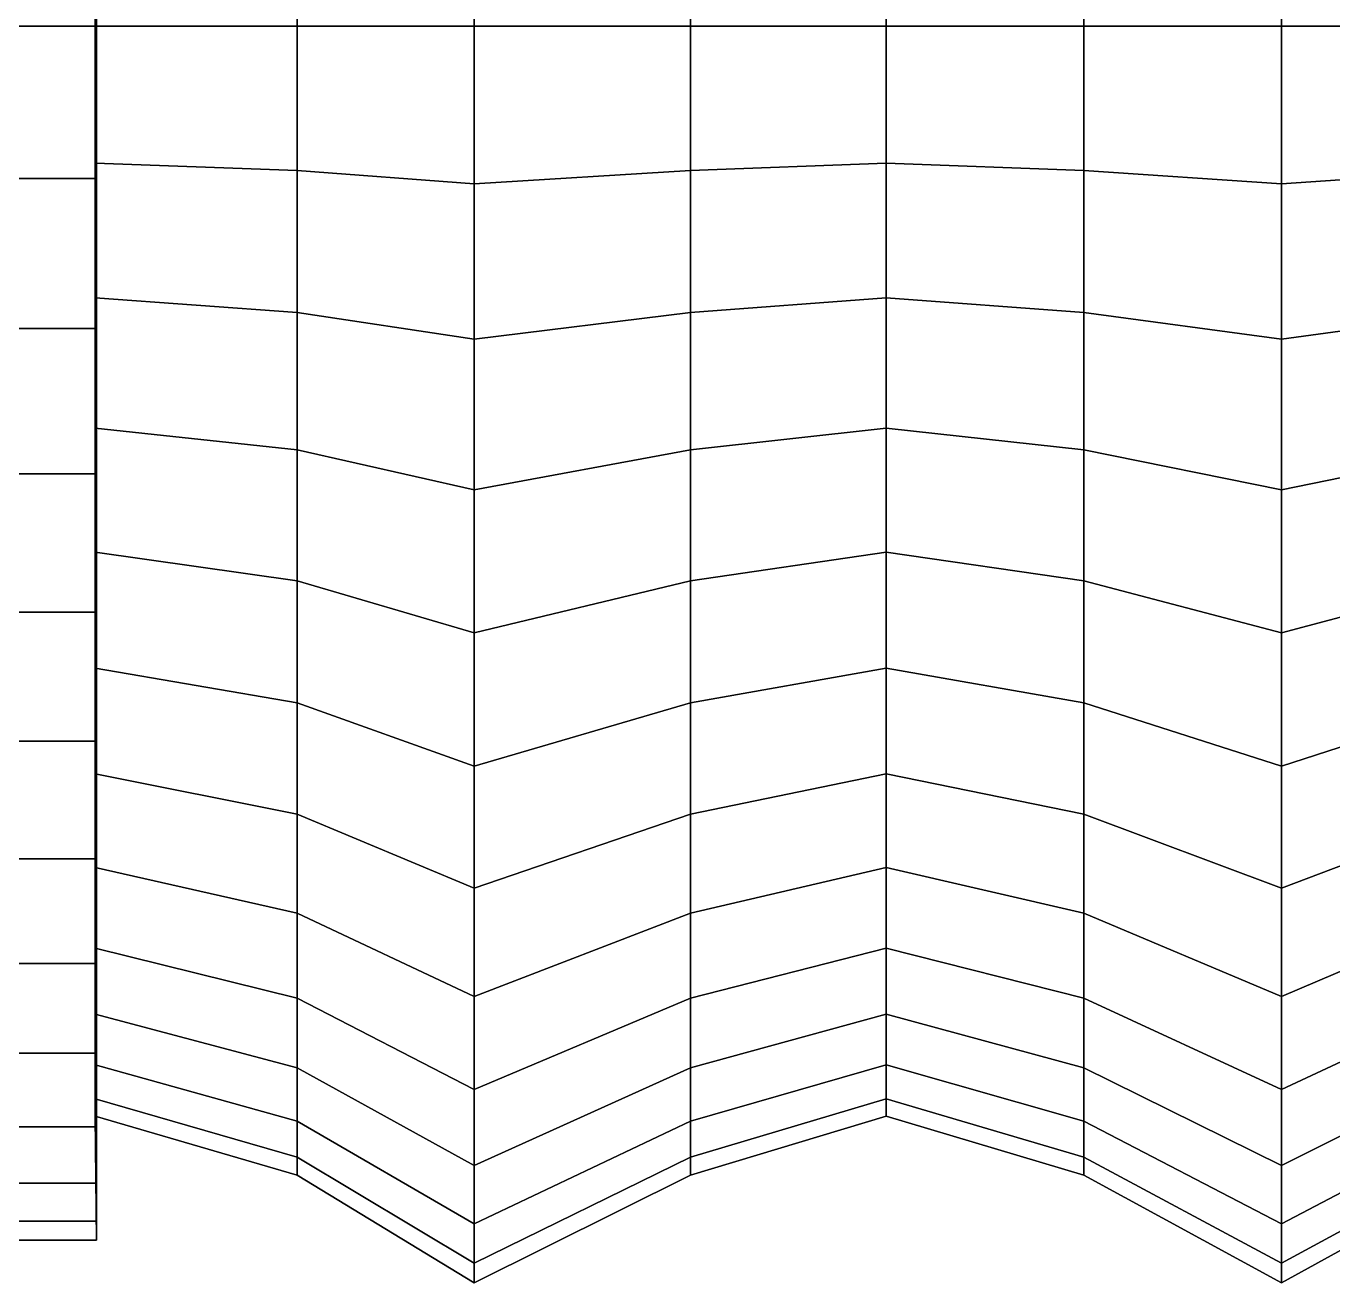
# Model space of a CAD drawing. Extents: x -4.7 to 8.2, y 0.4 to 1.1.
# Drawn here: x 7.4578 to 7.7063, y 0.5199 to 0.7589 of the extents above; entities that cross this region are included whole.
import ezdxf

# ---------------------------------------------------------------- set-up
doc = ezdxf.new("R2010")
doc.units = 0

msp = doc.modelspace()

# ---------------------------------------------------------------- linework, layer by layer
at = {"layer": 'polySurface8', "color": 253}
for points in [[(7.41591, 0.75889, 2.02219), (7.41591, 0.78789, 2.02402), (7.47114, 0.78789, 2.02402), (7.47114, 0.75889, 2.02219)], [(7.47091, 0.78493, 2.04749), (7.47091, 0.75889, 2.04585), (7.47114, 0.75889, 2.02219), (7.47114, 0.78789, 2.02402)], [(7.50934, 0.75889, 2.03457), (7.50934, 0.78634, 2.03629), (7.54297, 0.78891, 2.01595), (7.54297, 0.75889, 2.01406)], [(7.54297, 0.75889, 2.01406), (7.54297, 0.78891, 2.01595), (7.58413, 0.78634, 2.03629), (7.58413, 0.75889, 2.03457)], [(7.65893, 0.75889, 2.03457), (7.65893, 0.78634, 2.03629), (7.69654, 0.78891, 2.01595), (7.69654, 0.75889, 2.01406)], [(7.69654, 0.75889, 2.01406), (7.69654, 0.78891, 2.01595), (7.73373, 0.78634, 2.03629), (7.73373, 0.75889, 2.03457)], [(7.47091, 0.75889, 2.04585), (7.47091, 0.78493, 2.04749), (7.50934, 0.78634, 2.03629), (7.50934, 0.75889, 2.03457)], [(7.58413, 0.75889, 2.03457), (7.58413, 0.78634, 2.03629), (7.62133, 0.78493, 2.04748), (7.62133, 0.75889, 2.04585)], [(7.62133, 0.75889, 2.04585), (7.62133, 0.78493, 2.04748), (7.65893, 0.78634, 2.03629), (7.65893, 0.75889, 2.03457)], [(7.41591, 0.7299, 2.02402), (7.41591, 0.75889, 2.02219), (7.47114, 0.75889, 2.02219), (7.47114, 0.7299, 2.02402)], [(7.41591, 0.75889, 2.48492), (7.41591, 0.7299, 2.48309), (7.47114, 0.7299, 2.48309), (7.47114, 0.75889, 2.48491)], [(7.47091, 0.73286, 2.04748), (7.47091, 0.75889, 2.04585), (7.50934, 0.75889, 2.03457), (7.50934, 0.73145, 2.03629)], [(7.47091, 0.75889, 2.46126), (7.47091, 0.73286, 2.45962), (7.50934, 0.73145, 2.47081), (7.50934, 0.75889, 2.47254)], [(7.47091, 0.75889, 2.04585), (7.47091, 0.73286, 2.04748), (7.47114, 0.7299, 2.02402), (7.47114, 0.75889, 2.02219)], [(7.47091, 0.73286, 2.45962), (7.47091, 0.75889, 2.46126), (7.47114, 0.75889, 2.48491), (7.47114, 0.7299, 2.48309)], [(7.50934, 0.73145, 2.03629), (7.50934, 0.75889, 2.03457), (7.54297, 0.75889, 2.01406), (7.54297, 0.72888, 2.01595)], [(7.50934, 0.75889, 2.47254), (7.50934, 0.73145, 2.47081), (7.54297, 0.72888, 2.49116), (7.54297, 0.75889, 2.49305)], [(7.54297, 0.72888, 2.01595), (7.54297, 0.75889, 2.01406), (7.58413, 0.75889, 2.03457), (7.58413, 0.73145, 2.03629)], [(7.54297, 0.75889, 2.49305), (7.54297, 0.72888, 2.49116), (7.58413, 0.73145, 2.47081), (7.58413, 0.75889, 2.47254)], [(7.58413, 0.73145, 2.03629), (7.58413, 0.75889, 2.03457), (7.62133, 0.75889, 2.04585), (7.62133, 0.73286, 2.04748)], [(7.58413, 0.75889, 2.47254), (7.58413, 0.73145, 2.47081), (7.62133, 0.73286, 2.45962), (7.62133, 0.75889, 2.46126)], [(7.62133, 0.73286, 2.04748), (7.62133, 0.75889, 2.04585), (7.65893, 0.75889, 2.03457), (7.65893, 0.73145, 2.03629)], [(7.62133, 0.75889, 2.46126), (7.62133, 0.73286, 2.45962), (7.65893, 0.73145, 2.47081), (7.65893, 0.75889, 2.47254)], [(7.65893, 0.73145, 2.03629), (7.65893, 0.75889, 2.03457), (7.69654, 0.75889, 2.01406), (7.69654, 0.72888, 2.01595)], [(7.65893, 0.75889, 2.47254), (7.65893, 0.73145, 2.47081), (7.69654, 0.72888, 2.49116), (7.69654, 0.75889, 2.49305)], [(7.69654, 0.72888, 2.01595), (7.69654, 0.75889, 2.01406), (7.73373, 0.75889, 2.03457), (7.73373, 0.73145, 2.03629)], [(7.69654, 0.75889, 2.49305), (7.69654, 0.72888, 2.49116), (7.73373, 0.73145, 2.47081), (7.73373, 0.75889, 2.47254)], [(7.47091, 0.70724, 2.05237), (7.47091, 0.73286, 2.04748), (7.50934, 0.73145, 2.03629), (7.50934, 0.70443, 2.04145)], [(7.47091, 0.73286, 2.45962), (7.47091, 0.70724, 2.45473), (7.50934, 0.70443, 2.46566), (7.50934, 0.73145, 2.47081)], [(7.47091, 0.73286, 2.04748), (7.47091, 0.70724, 2.05237), (7.47114, 0.70136, 2.02946), (7.47114, 0.7299, 2.02402)], [(7.47091, 0.70724, 2.45473), (7.47091, 0.73286, 2.45962), (7.47114, 0.7299, 2.48309), (7.47114, 0.70136, 2.47765)], [(7.50934, 0.70443, 2.04145), (7.50934, 0.73145, 2.03629), (7.54297, 0.72888, 2.01595), (7.54297, 0.69933, 2.02158)], [(7.50934, 0.73145, 2.47081), (7.50934, 0.70443, 2.46566), (7.54297, 0.69933, 2.48552), (7.54297, 0.72888, 2.49116)], [(7.54297, 0.69933, 2.02158), (7.54297, 0.72888, 2.01595), (7.58413, 0.73145, 2.03629), (7.58413, 0.70443, 2.04145)], [(7.54297, 0.72888, 2.49116), (7.54297, 0.69933, 2.48552), (7.58413, 0.70443, 2.46566), (7.58413, 0.73145, 2.47081)], [(7.58413, 0.70443, 2.04145), (7.58413, 0.73145, 2.03629), (7.62133, 0.73286, 2.04748), (7.62133, 0.70724, 2.05237)], [(7.58413, 0.73145, 2.47081), (7.58413, 0.70443, 2.46566), (7.62133, 0.70724, 2.45473), (7.62133, 0.73286, 2.45962)], [(7.62133, 0.70724, 2.05237), (7.62133, 0.73286, 2.04748), (7.65893, 0.73145, 2.03629), (7.65893, 0.70443, 2.04145)], [(7.62133, 0.73286, 2.45962), (7.62133, 0.70724, 2.45473), (7.65893, 0.70443, 2.46566), (7.65893, 0.73145, 2.47081)], [(7.65893, 0.70443, 2.04145), (7.65893, 0.73145, 2.03629), (7.69654, 0.72888, 2.01595), (7.69654, 0.69933, 2.02158)], [(7.65893, 0.73145, 2.47081), (7.65893, 0.70443, 2.46566), (7.69654, 0.69933, 2.48552), (7.69654, 0.72888, 2.49116)], [(7.69654, 0.69933, 2.02158), (7.69654, 0.72888, 2.01595), (7.73373, 0.73145, 2.03629), (7.73373, 0.70443, 2.04145)], [(7.69654, 0.72888, 2.49116), (7.69654, 0.69933, 2.48552), (7.73373, 0.70443, 2.46566), (7.73373, 0.73145, 2.47081)], [(7.41591, 0.70136, 2.02946), (7.41591, 0.7299, 2.02402), (7.47114, 0.7299, 2.02402), (7.47114, 0.70136, 2.02946)], [(7.41591, 0.7299, 2.48309), (7.41591, 0.70136, 2.47765), (7.47114, 0.70136, 2.47765), (7.47114, 0.7299, 2.48309)], [(7.47091, 0.70724, 2.45473), (7.47091, 0.68243, 2.44667), (7.50934, 0.67828, 2.45716), (7.50934, 0.70443, 2.46566)], [(7.47091, 0.68243, 2.06043), (7.47091, 0.70724, 2.05237), (7.50934, 0.70443, 2.04145), (7.50934, 0.67828, 2.04995)], [(7.47091, 0.68243, 2.44667), (7.47091, 0.70724, 2.45473), (7.47114, 0.70136, 2.47765), (7.47114, 0.67372, 2.46867)], [(7.47091, 0.70724, 2.05237), (7.47091, 0.68243, 2.06043), (7.47114, 0.67372, 2.03844), (7.47114, 0.70136, 2.02946)], [(7.58413, 0.70443, 2.46566), (7.58413, 0.67828, 2.45716), (7.62133, 0.68243, 2.44667), (7.62133, 0.70724, 2.45473)], [(7.58413, 0.67828, 2.04995), (7.58413, 0.70443, 2.04145), (7.62133, 0.70724, 2.05237), (7.62133, 0.68243, 2.06043)], [(7.62133, 0.70724, 2.45473), (7.62133, 0.68243, 2.44667), (7.65893, 0.67828, 2.45716), (7.65893, 0.70443, 2.46566)], [(7.62133, 0.68243, 2.06043), (7.62133, 0.70724, 2.05237), (7.65893, 0.70443, 2.04145), (7.65893, 0.67828, 2.04994)], [(7.50934, 0.70443, 2.46566), (7.50934, 0.67828, 2.45716), (7.54297, 0.67073, 2.47623), (7.54297, 0.69933, 2.48552)], [(7.50934, 0.67828, 2.04995), (7.50934, 0.70443, 2.04145), (7.54297, 0.69933, 2.02158), (7.54297, 0.67073, 2.03088)], [(7.54297, 0.69933, 2.48552), (7.54297, 0.67073, 2.47623), (7.58413, 0.67828, 2.45716), (7.58413, 0.70443, 2.46566)], [(7.54297, 0.67073, 2.03088), (7.54297, 0.69933, 2.02158), (7.58413, 0.70443, 2.04145), (7.58413, 0.67828, 2.04995)], [(7.65893, 0.70443, 2.46566), (7.65893, 0.67828, 2.45716), (7.69654, 0.67073, 2.47623), (7.69654, 0.69933, 2.48552)], [(7.65893, 0.67828, 2.04994), (7.65893, 0.70443, 2.04145), (7.69654, 0.69933, 2.02158), (7.69654, 0.67073, 2.03088)], [(7.69654, 0.69933, 2.48552), (7.69654, 0.67073, 2.47623), (7.73373, 0.67828, 2.45716), (7.73373, 0.70443, 2.46566)], [(7.69654, 0.67073, 2.03088), (7.69654, 0.69933, 2.02158), (7.73373, 0.70443, 2.04145), (7.73373, 0.67828, 2.04994)], [(7.41591, 0.70136, 2.47765), (7.41591, 0.67372, 2.46867), (7.47114, 0.67372, 2.46867), (7.47114, 0.70136, 2.47765)], [(7.41591, 0.67372, 2.03844), (7.41591, 0.70136, 2.02946), (7.47114, 0.70136, 2.02946), (7.47114, 0.67372, 2.03844)], [(7.47091, 0.68243, 2.44667), (7.47091, 0.65883, 2.43557), (7.50934, 0.6534, 2.44545), (7.50934, 0.67828, 2.45716)], [(7.47091, 0.65883, 2.07154), (7.47091, 0.68243, 2.06043), (7.50934, 0.67828, 2.04995), (7.50933, 0.6534, 2.06165)], [(7.47091, 0.65883, 2.43557), (7.47091, 0.68243, 2.44667), (7.47114, 0.67372, 2.46867), (7.47114, 0.64743, 2.4563)], [(7.47091, 0.68243, 2.06043), (7.47091, 0.65883, 2.07154), (7.47114, 0.64743, 2.05081), (7.47114, 0.67372, 2.03844)], [(7.58413, 0.67828, 2.45716), (7.58413, 0.6534, 2.44545), (7.62133, 0.65883, 2.43557), (7.62133, 0.68243, 2.44667)], [(7.58413, 0.6534, 2.06165), (7.58413, 0.67828, 2.04995), (7.62133, 0.68243, 2.06043), (7.62133, 0.65883, 2.07154)], [(7.62133, 0.68243, 2.44667), (7.62133, 0.65883, 2.43557), (7.65893, 0.6534, 2.44545), (7.65893, 0.67828, 2.45716)], [(7.62133, 0.65883, 2.07154), (7.62133, 0.68243, 2.06043), (7.65893, 0.67828, 2.04994), (7.65893, 0.6534, 2.06165)], [(7.50933, 0.6534, 2.06165), (7.50934, 0.67828, 2.04995), (7.54297, 0.67073, 2.03088), (7.54297, 0.64352, 2.04368)], [(7.50934, 0.67828, 2.45716), (7.50934, 0.6534, 2.44545), (7.54297, 0.64352, 2.46342), (7.54297, 0.67073, 2.47623)], [(7.54297, 0.67073, 2.47623), (7.54297, 0.64352, 2.46342), (7.58413, 0.6534, 2.44545), (7.58413, 0.67828, 2.45716)], [(7.54297, 0.64352, 2.04368), (7.54297, 0.67073, 2.03088), (7.58413, 0.67828, 2.04995), (7.58413, 0.6534, 2.06165)], [(7.65893, 0.67828, 2.45716), (7.65893, 0.6534, 2.44545), (7.69654, 0.64352, 2.46342), (7.69654, 0.67073, 2.47623)], [(7.65893, 0.6534, 2.06165), (7.65893, 0.67828, 2.04994), (7.69654, 0.67073, 2.03088), (7.69654, 0.64352, 2.04368)], [(7.69654, 0.67073, 2.47623), (7.69654, 0.64352, 2.46342), (7.73373, 0.6534, 2.44545), (7.73373, 0.67828, 2.45716)], [(7.69654, 0.64352, 2.04368), (7.69654, 0.67073, 2.03088), (7.73373, 0.67828, 2.04994), (7.73373, 0.6534, 2.06165)], [(7.41591, 0.67372, 2.46867), (7.41591, 0.64743, 2.4563), (7.47114, 0.64743, 2.4563), (7.47114, 0.67372, 2.46867)], [(7.41591, 0.64743, 2.05081), (7.41591, 0.67372, 2.03844), (7.47114, 0.67372, 2.03844), (7.47114, 0.64743, 2.05081)], [(7.47091, 0.65883, 2.43557), (7.47091, 0.63681, 2.42159), (7.50934, 0.63018, 2.43072), (7.50934, 0.6534, 2.44545)], [(7.47091, 0.63681, 2.08552), (7.47091, 0.65883, 2.07154), (7.50933, 0.6534, 2.06165), (7.50933, 0.63018, 2.07639)], [(7.47091, 0.63681, 2.42159), (7.47091, 0.65883, 2.43557), (7.47114, 0.64743, 2.4563), (7.47114, 0.6229, 2.44073)], [(7.47091, 0.65883, 2.07154), (7.47091, 0.63681, 2.08552), (7.47114, 0.6229, 2.06638), (7.47114, 0.64743, 2.05081)], [(7.58413, 0.6534, 2.44545), (7.58413, 0.63018, 2.43072), (7.62133, 0.63681, 2.42159), (7.62133, 0.65883, 2.43557)], [(7.58413, 0.63018, 2.07639), (7.58413, 0.6534, 2.06165), (7.62133, 0.65883, 2.07154), (7.62133, 0.63681, 2.08551)], [(7.62133, 0.65883, 2.43557), (7.62133, 0.63681, 2.42159), (7.65893, 0.63018, 2.43072), (7.65893, 0.6534, 2.44545)], [(7.62133, 0.63681, 2.08551), (7.62133, 0.65883, 2.07154), (7.65893, 0.6534, 2.06165), (7.65893, 0.63018, 2.07639)], [(7.50933, 0.63018, 2.07639), (7.50933, 0.6534, 2.06165), (7.54297, 0.64352, 2.04368), (7.54297, 0.61812, 2.0598)], [(7.50934, 0.6534, 2.44545), (7.50934, 0.63018, 2.43072), (7.54297, 0.61812, 2.44731), (7.54297, 0.64352, 2.46342)], [(7.54297, 0.64352, 2.46342), (7.54297, 0.61812, 2.44731), (7.58413, 0.63018, 2.43072), (7.58413, 0.6534, 2.44545)], [(7.54297, 0.61812, 2.0598), (7.54297, 0.64352, 2.04368), (7.58413, 0.6534, 2.06165), (7.58413, 0.63018, 2.07639)], [(7.65893, 0.6534, 2.44545), (7.65893, 0.63018, 2.43072), (7.69654, 0.61812, 2.44731), (7.69654, 0.64352, 2.46342)], [(7.65893, 0.63018, 2.07639), (7.65893, 0.6534, 2.06165), (7.69654, 0.64352, 2.04368), (7.69654, 0.61812, 2.0598)], [(7.69654, 0.64352, 2.46342), (7.69654, 0.61812, 2.44731), (7.73373, 0.63018, 2.43072), (7.73373, 0.6534, 2.44545)], [(7.69654, 0.61812, 2.0598), (7.69654, 0.64352, 2.04368), (7.73373, 0.6534, 2.06165), (7.73373, 0.63018, 2.07639)], [(7.41591, 0.64743, 2.4563), (7.41591, 0.6229, 2.44073), (7.47114, 0.6229, 2.44073), (7.47114, 0.64743, 2.4563)], [(7.41591, 0.6229, 2.06638), (7.41591, 0.64743, 2.05081), (7.47114, 0.64743, 2.05081), (7.47114, 0.6229, 2.06638)], [(7.47091, 0.63681, 2.42159), (7.47091, 0.61671, 2.40496), (7.50934, 0.60899, 2.41319), (7.50934, 0.63018, 2.43072)], [(7.47091, 0.61671, 2.10214), (7.47091, 0.63681, 2.08552), (7.50933, 0.63018, 2.07639), (7.50933, 0.60899, 2.09392)], [(7.47091, 0.61671, 2.40496), (7.47091, 0.63681, 2.42159), (7.47114, 0.6229, 2.44073), (7.47114, 0.60052, 2.42221)], [(7.47091, 0.63681, 2.08552), (7.47091, 0.61671, 2.10214), (7.47114, 0.60052, 2.0849), (7.47114, 0.6229, 2.06638)], [(7.58413, 0.63018, 2.43072), (7.58413, 0.60899, 2.41319), (7.62133, 0.61671, 2.40496), (7.62133, 0.63681, 2.42159)], [(7.58413, 0.60899, 2.09392), (7.58413, 0.63018, 2.07639), (7.62133, 0.63681, 2.08551), (7.62133, 0.61671, 2.10214)], [(7.62133, 0.63681, 2.42159), (7.62133, 0.61671, 2.40496), (7.65893, 0.60899, 2.41319), (7.65893, 0.63018, 2.43072)], [(7.62133, 0.61671, 2.10214), (7.62133, 0.63681, 2.08551), (7.65893, 0.63018, 2.07639), (7.65893, 0.60899, 2.09392)], [(7.50933, 0.60899, 2.09392), (7.50933, 0.63018, 2.07639), (7.54297, 0.61812, 2.0598), (7.54297, 0.59495, 2.07897)], [(7.50934, 0.63018, 2.43072), (7.50934, 0.60899, 2.41319), (7.54297, 0.59495, 2.42814), (7.54297, 0.61812, 2.44731)], [(7.54297, 0.61812, 2.44731), (7.54297, 0.59495, 2.42814), (7.58413, 0.60899, 2.41319), (7.58413, 0.63018, 2.43072)], [(7.54297, 0.59495, 2.07897), (7.54297, 0.61812, 2.0598), (7.58413, 0.63018, 2.07639), (7.58413, 0.60899, 2.09392)], [(7.65893, 0.63018, 2.43072), (7.65893, 0.60899, 2.41319), (7.69654, 0.59495, 2.42814), (7.69654, 0.61812, 2.44731)], [(7.65893, 0.60899, 2.09392), (7.65893, 0.63018, 2.07639), (7.69654, 0.61812, 2.0598), (7.69654, 0.59495, 2.07897)], [(7.69654, 0.61812, 2.44731), (7.69654, 0.59495, 2.42814), (7.73373, 0.60899, 2.41319), (7.73373, 0.63018, 2.43072)], [(7.69654, 0.59495, 2.07897), (7.69654, 0.61812, 2.0598), (7.73373, 0.63018, 2.07639), (7.73373, 0.60899, 2.09392)], [(7.41591, 0.6229, 2.44073), (7.41591, 0.60052, 2.42221), (7.47114, 0.60052, 2.42221), (7.47114, 0.6229, 2.44073)], [(7.41591, 0.60052, 2.0849), (7.41591, 0.6229, 2.06638), (7.47114, 0.6229, 2.06638), (7.47114, 0.60052, 2.0849)], [(7.47091, 0.61671, 2.40496), (7.47091, 0.59885, 2.38595), (7.50934, 0.59016, 2.39314), (7.50934, 0.60899, 2.41319)], [(7.47091, 0.59885, 2.12116), (7.47091, 0.61671, 2.10214), (7.50933, 0.60899, 2.09392), (7.50933, 0.59016, 2.11397)], [(7.47091, 0.59885, 2.38595), (7.47091, 0.61671, 2.40496), (7.47114, 0.60052, 2.42221), (7.47114, 0.58063, 2.40103)], [(7.47091, 0.61671, 2.10214), (7.47091, 0.59885, 2.12116), (7.47114, 0.58063, 2.10608), (7.47114, 0.60052, 2.0849)], [(7.58413, 0.60899, 2.41319), (7.58413, 0.59016, 2.39314), (7.62133, 0.59885, 2.38595), (7.62133, 0.61671, 2.40496)], [(7.58413, 0.59016, 2.11397), (7.58413, 0.60899, 2.09392), (7.62133, 0.61671, 2.10214), (7.62133, 0.59885, 2.12116)], [(7.62133, 0.61671, 2.40496), (7.62133, 0.59885, 2.38595), (7.65893, 0.59016, 2.39314), (7.65893, 0.60899, 2.41319)], [(7.62133, 0.59885, 2.12116), (7.62133, 0.61671, 2.10214), (7.65893, 0.60899, 2.09392), (7.65893, 0.59016, 2.11397)], [(7.50933, 0.59016, 2.11397), (7.50933, 0.60899, 2.09392), (7.54297, 0.59495, 2.07897), (7.54297, 0.57436, 2.10089)], [(7.50934, 0.60899, 2.41319), (7.50934, 0.59016, 2.39314), (7.54297, 0.57436, 2.40621), (7.54297, 0.59495, 2.42814)], [(7.54297, 0.59495, 2.42814), (7.54297, 0.57436, 2.40621), (7.58413, 0.59016, 2.39314), (7.58413, 0.60899, 2.41319)], [(7.54297, 0.57436, 2.10089), (7.54297, 0.59495, 2.07897), (7.58413, 0.60899, 2.09392), (7.58413, 0.59016, 2.11397)], [(7.65893, 0.60899, 2.41319), (7.65893, 0.59016, 2.39314), (7.69654, 0.57436, 2.40621), (7.69654, 0.59495, 2.42814)], [(7.65893, 0.59016, 2.11397), (7.65893, 0.60899, 2.09392), (7.69654, 0.59495, 2.07897), (7.69654, 0.57436, 2.10089)], [(7.69654, 0.59495, 2.42814), (7.69654, 0.57436, 2.40621), (7.73373, 0.59016, 2.39314), (7.73373, 0.60899, 2.41319)], [(7.69654, 0.57436, 2.10089), (7.69654, 0.59495, 2.07897), (7.73373, 0.60899, 2.09392), (7.73373, 0.59016, 2.11397)], [(7.41591, 0.60052, 2.42221), (7.41591, 0.58063, 2.40103), (7.47114, 0.58063, 2.40103), (7.47114, 0.60052, 2.42221)], [(7.41591, 0.58063, 2.10608), (7.41591, 0.60052, 2.0849), (7.47114, 0.60052, 2.0849), (7.47114, 0.58063, 2.10608)], [(7.47091, 0.59885, 2.38595), (7.47091, 0.58352, 2.36485), (7.50934, 0.574, 2.37089), (7.50934, 0.59016, 2.39314)], [(7.47091, 0.58352, 2.14226), (7.47091, 0.59885, 2.12116), (7.50933, 0.59016, 2.11397), (7.50933, 0.574, 2.13621)], [(7.47091, 0.58352, 2.36485), (7.47091, 0.59885, 2.38595), (7.47114, 0.58063, 2.40103), (7.47114, 0.56355, 2.37752)], [(7.47091, 0.59885, 2.12116), (7.47091, 0.58352, 2.14226), (7.47114, 0.56355, 2.12958), (7.47114, 0.58063, 2.10608)], [(7.58413, 0.59016, 2.39314), (7.58413, 0.574, 2.37089), (7.62133, 0.58352, 2.36485), (7.62133, 0.59885, 2.38595)], [(7.58413, 0.574, 2.13621), (7.58413, 0.59016, 2.11397), (7.62133, 0.59885, 2.12116), (7.62133, 0.58352, 2.14226)], [(7.62133, 0.59885, 2.38595), (7.62133, 0.58352, 2.36485), (7.65893, 0.574, 2.37089), (7.65893, 0.59016, 2.39314)], [(7.62133, 0.58352, 2.14226), (7.62133, 0.59885, 2.12116), (7.65893, 0.59016, 2.11397), (7.65893, 0.574, 2.13621)], [(7.50933, 0.574, 2.13621), (7.50933, 0.59016, 2.11397), (7.54297, 0.57436, 2.10089), (7.54297, 0.55668, 2.12523)], [(7.50934, 0.59016, 2.39314), (7.50934, 0.574, 2.37089), (7.54297, 0.55668, 2.38188), (7.54297, 0.57436, 2.40621)], [(7.54297, 0.57436, 2.40621), (7.54297, 0.55668, 2.38188), (7.58413, 0.574, 2.37089), (7.58413, 0.59016, 2.39314)], [(7.54297, 0.55668, 2.12523), (7.54297, 0.57436, 2.10089), (7.58413, 0.59016, 2.11397), (7.58413, 0.574, 2.13621)], [(7.65893, 0.59016, 2.39314), (7.65893, 0.574, 2.37089), (7.69654, 0.55668, 2.38188), (7.69654, 0.57436, 2.40621)], [(7.65893, 0.574, 2.13621), (7.65893, 0.59016, 2.11397), (7.69654, 0.57436, 2.10089), (7.69654, 0.55668, 2.12523)], [(7.69654, 0.57436, 2.40621), (7.69654, 0.55668, 2.38188), (7.73373, 0.574, 2.37089), (7.73373, 0.59016, 2.39314)], [(7.69654, 0.55668, 2.12523), (7.69654, 0.57436, 2.10089), (7.73373, 0.59016, 2.11397), (7.73373, 0.574, 2.13621)], [(7.47091, 0.58352, 2.36485), (7.47091, 0.57095, 2.34199), (7.50934, 0.56075, 2.34679), (7.50934, 0.574, 2.37089)], [(7.47091, 0.57095, 2.16512), (7.47091, 0.58352, 2.14226), (7.50933, 0.574, 2.13621), (7.50934, 0.56075, 2.16031)], [(7.47091, 0.57095, 2.34199), (7.47091, 0.58352, 2.36485), (7.47114, 0.56355, 2.37752), (7.47114, 0.54955, 2.35206)], [(7.47091, 0.58352, 2.14226), (7.47091, 0.57095, 2.16512), (7.47114, 0.54955, 2.15504), (7.47114, 0.56355, 2.12958)], [(7.58413, 0.574, 2.37089), (7.58413, 0.56075, 2.34679), (7.62133, 0.57095, 2.34199), (7.62133, 0.58352, 2.36485)], [(7.58413, 0.56075, 2.16031), (7.58413, 0.574, 2.13621), (7.62133, 0.58352, 2.14226), (7.62133, 0.57095, 2.16512)], [(7.62133, 0.58352, 2.36485), (7.62133, 0.57095, 2.34199), (7.65893, 0.56075, 2.34679), (7.65893, 0.574, 2.37089)], [(7.62133, 0.57095, 2.16512), (7.62133, 0.58352, 2.14226), (7.65893, 0.574, 2.13621), (7.65893, 0.56075, 2.16031)], [(7.41591, 0.58063, 2.40103), (7.41591, 0.56355, 2.37752), (7.47114, 0.56355, 2.37752), (7.47114, 0.58063, 2.40103)], [(7.41591, 0.56355, 2.12958), (7.41591, 0.58063, 2.10608), (7.47114, 0.58063, 2.10608), (7.47114, 0.56355, 2.12958)], [(7.50934, 0.56075, 2.16031), (7.50933, 0.574, 2.13621), (7.54297, 0.55668, 2.12523), (7.54297, 0.54219, 2.15158)], [(7.50934, 0.574, 2.37089), (7.50934, 0.56075, 2.34679), (7.54297, 0.54219, 2.35552), (7.54297, 0.55668, 2.38188)], [(7.54297, 0.55668, 2.38188), (7.54297, 0.54219, 2.35552), (7.58413, 0.56075, 2.34679), (7.58413, 0.574, 2.37089)], [(7.54297, 0.54219, 2.15158), (7.54297, 0.55668, 2.12523), (7.58413, 0.574, 2.13621), (7.58413, 0.56075, 2.16031)], [(7.65893, 0.574, 2.37089), (7.65893, 0.56075, 2.34679), (7.69654, 0.54219, 2.35552), (7.69654, 0.55668, 2.38188)], [(7.65893, 0.56075, 2.16031), (7.65893, 0.574, 2.13621), (7.69654, 0.55668, 2.12523), (7.69654, 0.54219, 2.15158)], [(7.69654, 0.55668, 2.38188), (7.69654, 0.54219, 2.35552), (7.73373, 0.56075, 2.34679), (7.73373, 0.574, 2.37089)], [(7.69654, 0.54219, 2.15158), (7.69654, 0.55668, 2.12523), (7.73373, 0.574, 2.13621), (7.73373, 0.56075, 2.16031)], [(7.47091, 0.57095, 2.34199), (7.47091, 0.56135, 2.31774), (7.50934, 0.55063, 2.32122), (7.50934, 0.56075, 2.34679)], [(7.47091, 0.56135, 2.18937), (7.47091, 0.57095, 2.16512), (7.50934, 0.56075, 2.16031), (7.50934, 0.55063, 2.18588)], [(7.47091, 0.56135, 2.31774), (7.47091, 0.57095, 2.34199), (7.47114, 0.54955, 2.35206), (7.47114, 0.53886, 2.32505)], [(7.47091, 0.57095, 2.16512), (7.47091, 0.56135, 2.18937), (7.47114, 0.53886, 2.18206), (7.47114, 0.54955, 2.15504)], [(7.58413, 0.56075, 2.34679), (7.58413, 0.55063, 2.32122), (7.62133, 0.56135, 2.31774), (7.62133, 0.57095, 2.34199)], [(7.58413, 0.55063, 2.18588), (7.58413, 0.56075, 2.16031), (7.62133, 0.57095, 2.16512), (7.62133, 0.56135, 2.18937)], [(7.62133, 0.57095, 2.34199), (7.62133, 0.56135, 2.31774), (7.65893, 0.55063, 2.32122), (7.65893, 0.56075, 2.34679)], [(7.62133, 0.56135, 2.18937), (7.62133, 0.57095, 2.16512), (7.65893, 0.56075, 2.16031), (7.65893, 0.55063, 2.18588)], [(7.41591, 0.56355, 2.37752), (7.41591, 0.54955, 2.35206), (7.47114, 0.54955, 2.35206), (7.47114, 0.56355, 2.37752)], [(7.41591, 0.54955, 2.15504), (7.41591, 0.56355, 2.12958), (7.47114, 0.56355, 2.12958), (7.47114, 0.54955, 2.15504)], [(7.47091, 0.56135, 2.31774), (7.47091, 0.55487, 2.29247), (7.50934, 0.54379, 2.29459), (7.50934, 0.55063, 2.32122)], [(7.47091, 0.55487, 2.21463), (7.47091, 0.56135, 2.18937), (7.50934, 0.55063, 2.18588), (7.50934, 0.54379, 2.21252)], [(7.47091, 0.55487, 2.29247), (7.47091, 0.56135, 2.31774), (7.47114, 0.53886, 2.32505), (7.47114, 0.53163, 2.29691)], [(7.47091, 0.56135, 2.18937), (7.47091, 0.55487, 2.21463), (7.47114, 0.53163, 2.2102), (7.47114, 0.53886, 2.18206)], [(7.50934, 0.56075, 2.34679), (7.50934, 0.55063, 2.32122), (7.54297, 0.53112, 2.32756), (7.54297, 0.54219, 2.35552)], [(7.50934, 0.55063, 2.18588), (7.50934, 0.56075, 2.16031), (7.54297, 0.54219, 2.15158), (7.54297, 0.53112, 2.17955)], [(7.54297, 0.54219, 2.35552), (7.54297, 0.53112, 2.32756), (7.58413, 0.55063, 2.32122), (7.58413, 0.56075, 2.34679)], [(7.54297, 0.53112, 2.17955), (7.54297, 0.54219, 2.15158), (7.58413, 0.56075, 2.16031), (7.58413, 0.55063, 2.18588)], [(7.58413, 0.55063, 2.32122), (7.58413, 0.54379, 2.29459), (7.62133, 0.55487, 2.29247), (7.62133, 0.56135, 2.31774)], [(7.58413, 0.54379, 2.21252), (7.58413, 0.55063, 2.18588), (7.62133, 0.56135, 2.18937), (7.62133, 0.55487, 2.21463)], [(7.62133, 0.56135, 2.31774), (7.62133, 0.55487, 2.29247), (7.65893, 0.54379, 2.29459), (7.65893, 0.55063, 2.32122)], [(7.62133, 0.55487, 2.21463), (7.62133, 0.56135, 2.18937), (7.65893, 0.55063, 2.18588), (7.65893, 0.54379, 2.21252)], [(7.65893, 0.56075, 2.34679), (7.65893, 0.55063, 2.32122), (7.69654, 0.53112, 2.32756), (7.69654, 0.54219, 2.35552)], [(7.65893, 0.55063, 2.18588), (7.65893, 0.56075, 2.16031), (7.69654, 0.54219, 2.15158), (7.69654, 0.53112, 2.17955)], [(7.69654, 0.54219, 2.35552), (7.69654, 0.53112, 2.32756), (7.73373, 0.55063, 2.32122), (7.73373, 0.56075, 2.34679)], [(7.69654, 0.53112, 2.17955), (7.69654, 0.54219, 2.15158), (7.73373, 0.56075, 2.16031), (7.73373, 0.55063, 2.18588)], [(7.47091, 0.55487, 2.29247), (7.47091, 0.5516, 2.26659), (7.50934, 0.54034, 2.2673), (7.50934, 0.54379, 2.29459)], [(7.47091, 0.5516, 2.24051), (7.47091, 0.55487, 2.21463), (7.50934, 0.54379, 2.21252), (7.50934, 0.54034, 2.2398)], [(7.47091, 0.5516, 2.26659), (7.47091, 0.55487, 2.29247), (7.47114, 0.53163, 2.29691), (7.47114, 0.52799, 2.26808)], [(7.47091, 0.55487, 2.21463), (7.47091, 0.5516, 2.24051), (7.47114, 0.52799, 2.23903), (7.47114, 0.53163, 2.2102)], [(7.58413, 0.54379, 2.29459), (7.58413, 0.54034, 2.2673), (7.62133, 0.5516, 2.26659), (7.62133, 0.55487, 2.29247)], [(7.58413, 0.54034, 2.2398), (7.58413, 0.54379, 2.21252), (7.62133, 0.55487, 2.21463), (7.62133, 0.5516, 2.24051)], [(7.62133, 0.55487, 2.29247), (7.62133, 0.5516, 2.26659), (7.65893, 0.54034, 2.2673), (7.65893, 0.54379, 2.29459)], [(7.62133, 0.5516, 2.24051), (7.62133, 0.55487, 2.21463), (7.65893, 0.54379, 2.21252), (7.65893, 0.54034, 2.2398)], [(7.41591, 0.54955, 2.35206), (7.41591, 0.53886, 2.32505), (7.47114, 0.53886, 2.32505), (7.47114, 0.54955, 2.35206)], [(7.41591, 0.53886, 2.18206), (7.41591, 0.54955, 2.15504), (7.47114, 0.54955, 2.15504), (7.47114, 0.53886, 2.18206)], [(7.47091, 0.5516, 2.26659), (7.47091, 0.5516, 2.24051), (7.50934, 0.54034, 2.2398), (7.50934, 0.54034, 2.2673)], [(7.47091, 0.5516, 2.24051), (7.47091, 0.5516, 2.26659), (7.47114, 0.52799, 2.26808), (7.47114, 0.52799, 2.23903)], [(7.50934, 0.55063, 2.32122), (7.50934, 0.54379, 2.29459), (7.54297, 0.52364, 2.29843), (7.54297, 0.53112, 2.32756)], [(7.50934, 0.54379, 2.21252), (7.50934, 0.55063, 2.18588), (7.54297, 0.53112, 2.17955), (7.54297, 0.52364, 2.20868)], [(7.54297, 0.53112, 2.32756), (7.54297, 0.52364, 2.29843), (7.58413, 0.54379, 2.29459), (7.58413, 0.55063, 2.32122)], [(7.54297, 0.52364, 2.20868), (7.54297, 0.53112, 2.17955), (7.58413, 0.55063, 2.18588), (7.58413, 0.54379, 2.21252)], [(7.58413, 0.54034, 2.2673), (7.58413, 0.54034, 2.2398), (7.62133, 0.5516, 2.24051), (7.62133, 0.5516, 2.26659)], [(7.62133, 0.5516, 2.26659), (7.62133, 0.5516, 2.24051), (7.65893, 0.54034, 2.2398), (7.65893, 0.54034, 2.2673)], [(7.65893, 0.55063, 2.32122), (7.65893, 0.54379, 2.29459), (7.69654, 0.52364, 2.29843), (7.69654, 0.53112, 2.32756)], [(7.65893, 0.54379, 2.21252), (7.65893, 0.55063, 2.18588), (7.69654, 0.53112, 2.17955), (7.69654, 0.52364, 2.20868)], [(7.69654, 0.53112, 2.32756), (7.69654, 0.52364, 2.29843), (7.73373, 0.54379, 2.29459), (7.73373, 0.55063, 2.32122)], [(7.69654, 0.52364, 2.20868), (7.69654, 0.53112, 2.17955), (7.73373, 0.55063, 2.18588), (7.73373, 0.54379, 2.21252)], [(7.50934, 0.54379, 2.29459), (7.50934, 0.54034, 2.2673), (7.54297, 0.51987, 2.26859), (7.54297, 0.52364, 2.29843)], [(7.50934, 0.54034, 2.2398), (7.50934, 0.54379, 2.21252), (7.54297, 0.52364, 2.20868), (7.54297, 0.51987, 2.23852)], [(7.54297, 0.52364, 2.29843), (7.54297, 0.51987, 2.26859), (7.58413, 0.54034, 2.2673), (7.58413, 0.54379, 2.29459)], [(7.54297, 0.51987, 2.23852), (7.54297, 0.52364, 2.20868), (7.58413, 0.54379, 2.21252), (7.58413, 0.54034, 2.2398)], [(7.65893, 0.54379, 2.29459), (7.65893, 0.54034, 2.2673), (7.69654, 0.51987, 2.26859), (7.69654, 0.52364, 2.29843)], [(7.65893, 0.54034, 2.2398), (7.65893, 0.54379, 2.21252), (7.69654, 0.52364, 2.20868), (7.69654, 0.51987, 2.23851)], [(7.69654, 0.52364, 2.29843), (7.69654, 0.51987, 2.26859), (7.73373, 0.54034, 2.2673), (7.73373, 0.54379, 2.29459)], [(7.69654, 0.51987, 2.23851), (7.69654, 0.52364, 2.20868), (7.73373, 0.54379, 2.21252), (7.73373, 0.54034, 2.2398)], [(7.50934, 0.54034, 2.2673), (7.50934, 0.54034, 2.2398), (7.54297, 0.51987, 2.23852), (7.54297, 0.51987, 2.26859)], [(7.54297, 0.51987, 2.26859), (7.54297, 0.51987, 2.23852), (7.58413, 0.54034, 2.2398), (7.58413, 0.54034, 2.2673)], [(7.65893, 0.54034, 2.2673), (7.65893, 0.54034, 2.2398), (7.69654, 0.51987, 2.23851), (7.69654, 0.51987, 2.26859)], [(7.69654, 0.51987, 2.26859), (7.69654, 0.51987, 2.23851), (7.73373, 0.54034, 2.2398), (7.73373, 0.54034, 2.2673)], [(7.41591, 0.53886, 2.32505), (7.41591, 0.53163, 2.29691), (7.47114, 0.53163, 2.29691), (7.47114, 0.53886, 2.32505)], [(7.41591, 0.53163, 2.2102), (7.41591, 0.53886, 2.18206), (7.47114, 0.53886, 2.18206), (7.47114, 0.53163, 2.2102)], [(7.41591, 0.53163, 2.29691), (7.41591, 0.52799, 2.26808), (7.47114, 0.52799, 2.26808), (7.47114, 0.53163, 2.29691)], [(7.41591, 0.52799, 2.23903), (7.41591, 0.53163, 2.2102), (7.47114, 0.53163, 2.2102), (7.47114, 0.52799, 2.23903)], [(7.41591, 0.52799, 2.26808), (7.41591, 0.52799, 2.23903), (7.47114, 0.52799, 2.23903), (7.47114, 0.52799, 2.26808)]]:
    msp.add_3dface(points, dxfattribs=at)

doc.saveas('drawing.dxf')
